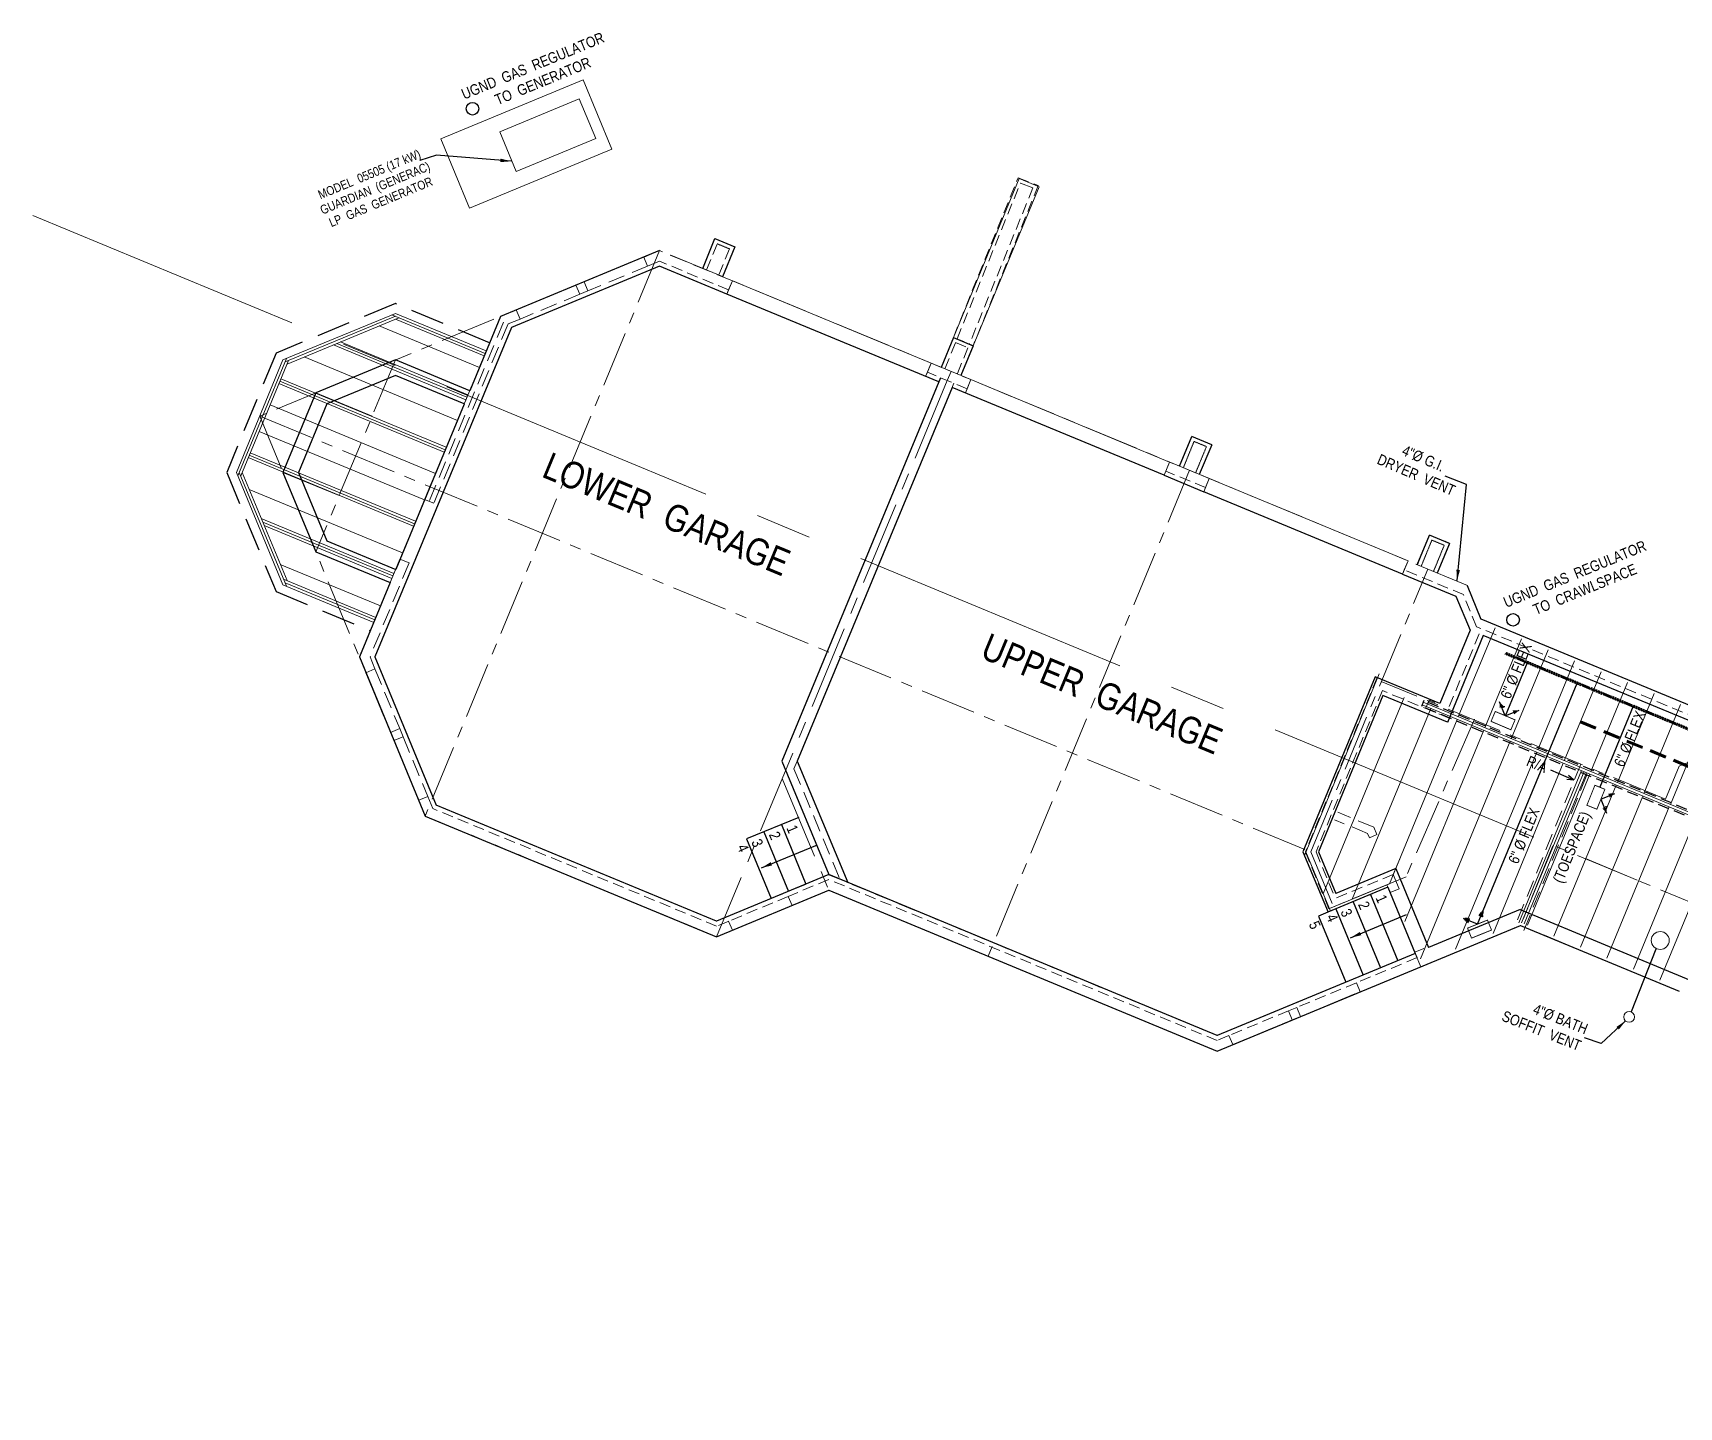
# Model space of a CAD drawing. Header units: inches. Extents: x 2775 to 35778, y 3242 to 10350.
# Drawn here: x 11764 to 12682, y 3657 to 4423 of the extents above; entities that cross this region are included whole.
import ezdxf

# ---------------------------------------------------------------- set-up
doc = ezdxf.new("R2010")
doc.units = ezdxf.units.IN
doc.header["$LTSCALE"] = 0.5
doc.header["$MEASUREMENT"] = 0
doc.linetypes.add('CENTER', pattern=[2, 1.25, -0.25, 0.25, -0.25])
doc.linetypes.add('HIDDEN', pattern=[0.375, 0.25, -0.125])
for name, color, linetype, lineweight in [('ELEC', 6, 'CONTINUOUS', 20), ('FL JOISTS', 7, 'CONTINUOUS', 20), ('FLOOR BEAMS', 3, 'HIDDEN', 30), ('FOUNDATION', 7, 'CONTINUOUS', 30), ('FOUNDATION TEXT', 7, 'CONTINUOUS', 9), ('GRID', 1, 'CENTER', 20), ('INT WALLS', 4, 'HIDDEN', 9), ('LAYOUT', 6, 'CONTINUOUS', 9), ('LL HVAC', 7, 'HIDDEN', 9), ('RAFTERS', 6, 'CONTINUOUS', 20), ('WALLS', 4, 'HIDDEN', 9)]:
    doc.layers.add(name, color=color, linetype=linetype, lineweight=lineweight)
for name, color, linetype in [('HVAC', 7, 'CONTINUOUS'), ('ROOF_FRAMING_PLAN', 3, 'CONTINUOUS'), ('STAIRS', 7, 'CONTINUOUS')]:
    doc.layers.add(name, color=color, linetype=linetype)
doc.styles.add('ARCHENT', font='technical.ttf', dxfattribs={"height": 6})
doc.styles.add('ARCHENTLTD', font='technical.ttf', dxfattribs={"height": 6})
doc.dimstyles.new('ARCHENT', dxfattribs={"dimtxt": 6, "dimasz": 6, "dimexe": 9, "dimexo": 3, "dimgap": 1, "dimtad": 0, "dimtoh": 1, "dimdec": 3, "dimzin": 0, "dimdsep": 46, "dimlunit": 4, "dimtxsty": 'ARCHENTLTD', "dimcen": 6, "dimaunit": 1, "dimadec": 0, "dimazin": 0, "dimtfac": 1, "dimtdec": 3, "dimtofl": 0, "dimtmove": 0, "dimatfit": 3, "dimfxl": 1, "dimfrac": 2, "dimtolj": 1, "dimtzin": 0, "dimarcsym": 0})
doc.dimstyles.new('ARCHENTLTD', dxfattribs={"dimtxt": 12, "dimasz": 6, "dimexe": 9, "dimexo": 3, "dimgap": 1, "dimtad": 0, "dimdec": 4, "dimzin": 1, "dimdsep": 46, "dimlunit": 4, "dimtxsty": 'ARCHENT', "dimcen": 6, "dimaunit": 1, "dimadec": 5, "dimazin": 0, "dimtfac": 1, "dimtdec": 4, "dimtofl": 0, "dimtmove": 0, "dimatfit": 3, "dimfxl": 1, "dimfrac": 2, "dimtolj": 1, "dimtzin": 0, "dimarcsym": 0})

msp = doc.modelspace()

# ---------------------------------------------------------------- hatches: boundary and pattern name
at = {"layer": 'HVAC', "linetype": 'HIDDEN', "ltscale": 0.75}
h = msp.add_hatch(color=1, dxfattribs=at)
h.paths.add_polyline_path([(12581.96, 4050.08), (12583.15, 4047.19), (12584.32, 4047.67)])
h.paths.add_polyline_path([(12581.98, 4046.71), (12583.15, 4047.19), (12581.96, 4050.08)])
h.paths.add_polyline_path([(12589.26, 4045.3), (12589.71, 4044.21), (12592.92, 4045.51)])
h.paths.add_polyline_path([(12589.71, 4044.21), (12590.18, 4043.08), (12592.92, 4045.51)])
h = msp.add_hatch(color=1, dxfattribs=at)
h.paths.add_polyline_path([(12641.72, 3988.15), (12640.51, 3991.04), (12641.68, 3991.53)])
h.paths.add_polyline_path([(12639.34, 3990.55), (12640.51, 3991.04), (12641.72, 3988.15)])
h.paths.add_polyline_path([(12643.48, 3996.7), (12643.03, 3997.8), (12646.22, 3999.15)])
h.paths.add_polyline_path([(12643.03, 3997.8), (12642.56, 3998.92), (12646.22, 3999.15)])
h = msp.add_hatch(color=1, dxfattribs=at)
h.paths.add_polyline_path([(12561.9, 3929.27), (12564.81, 3928.1), (12565.28, 3929.27)])
h.paths.add_polyline_path([(12564.33, 3926.92), (12564.81, 3928.1), (12561.9, 3929.27)])
h.paths.add_polyline_path([(12570.42, 3931.15), (12571.52, 3930.7), (12572.84, 3933.91)])
h.paths.add_polyline_path([(12571.52, 3930.7), (12572.65, 3930.25), (12572.84, 3933.91)])

# ---------------------------------------------------------------- linework, layer by layer
at = {"layer": 'ELEC', "color": 3, "linetype": 'Continuous', "lineweight": 9, "ltscale": 50}
for p, q in [((12070.69, 4397.13), (11991.24, 4364.22)), ((12086.77, 4358.32), (12070.69, 4397.13)), ((11991.24, 4364.22), (12007.31, 4325.41)), ((12007.31, 4325.41), (12086.77, 4358.32))]:
    msp.add_line(p, q, dxfattribs=at)
at = {"layer": 'ELEC', "color": 3, "linetype": 'Continuous', "ltscale": 50}
for p, q in [((12068.59, 4386.52), (12024.25, 4368.15)), ((12068.59, 4386.52), (12077.78, 4364.34)), ((12024.25, 4368.15), (12033.43, 4345.97)), ((12033.43, 4345.97), (12077.78, 4364.34))]:
    msp.add_line(p, q, dxfattribs=at)
at = {"layer": 'FL JOISTS', "color": 7, "linetype": 'HIDDEN', "lineweight": 30, "ltscale": 150}
for p, q in [((11965.96, 4272.24), (11899.42, 4244.68)), ((12018.54, 4250.46), (11965.96, 4272.24)), ((11899.42, 4244.68), (11871.86, 4178.14)), ((11871.86, 4178.14), (11899.42, 4111.6)), ((11899.42, 4111.6), (11951.97, 4089.83))]:
    msp.add_line(p, q, dxfattribs=at)
at = {"layer": 'FL JOISTS', "ltscale": 25}
for p, q in [((12579.42, 4091.36), (12558.94, 4041.75)), ((12594.21, 4085.26), (12573.73, 4035.64)), ((12609, 4079.15), (12588.52, 4029.53)), ((12623.78, 4073.04), (12603.31, 4023.42)), ((12638.57, 4066.94), (12618.09, 4017.31)), ((12653.36, 4060.83), (12632.88, 4011.2)), ((12528.8, 4052.58), (12483.62, 3943.1)), ((12668.15, 4054.72), (12647.67, 4005.09)), ((12543.58, 4046.47), (12499.65, 3940.02)), ((12682.94, 4048.62), (12662.45, 3998.98)), ((12697.73, 4042.51), (12677.24, 3992.87)), ((12558.37, 4040.36), (12520.51, 3948.61)), ((12573.16, 4034.25), (12529.18, 3927.66)), ((12587.95, 4028.14), (12537.84, 3906.72)), ((12602.73, 4022.03), (12557.43, 3912.25)), ((12617.52, 4015.92), (12578.31, 3920.9)), ((12627.72, 4011.75), (12592.69, 3926.86)), ((12629.11, 4011.18), (12594.28, 3926.79)), ((12630.49, 4010.6), (12595.67, 3926.22)), ((12632.31, 4009.81), (12597.5, 3925.46)), ((12647.1, 4003.7), (12612.28, 3919.34)), ((12661.88, 3997.59), (12627.07, 3913.22)), ((12676.67, 3991.48), (12641.85, 3907.1)), ((12691.46, 3985.37), (12656.64, 3900.98)), ((12706.24, 3979.26), (12671.42, 3894.87)), ((12519.7, 3946.69), (12519.13, 3948.08)), ((12538.03, 3902.34), (12534.96, 3909.75)), ((12538.03, 3902.34), (12534.96, 3909.75))]:
    msp.add_line(p, q, dxfattribs=at)
at = {"layer": 'FL JOISTS', "ltscale": 50}
for p, q in [((12514.83, 4065.77), (12473.11, 3964.5)), ((12538.74, 4048.47), (13232.52, 3761.79)), ((12539.31, 4049.86), (13233.09, 3763.18)), ((12473.92, 3966.47), (12487.64, 3933.41)), ((12520.49, 3948.65), (12487.06, 3934.8))]:
    msp.add_line(p, q, dxfattribs=at)
at = {"layer": 'FLOOR BEAMS', "ltscale": 50}
for p, q in [((12539.7, 4050.79), (12538.35, 4047.54)), ((12721.15, 3975.81), (12539.7, 4050.79)), ((12719.8, 3972.56), (12538.35, 4047.54))]:
    msp.add_line(p, q, dxfattribs=at)
at = {"layer": 'FOUNDATION', "lineweight": 20, "ltscale": 50}
for p, q in [((12314.02, 4341.99), (12277.26, 4253.3)), ((12264.85, 4239.04), (12154, 4284.99)), ((12397.88, 4183.9), (12287.02, 4229.85)), ((12530.9, 4128.76), (12420.05, 4174.71))]:
    msp.add_line(p, q, dxfattribs=at)
at = {"layer": 'FOUNDATION', "lineweight": 20, "ltscale": 75}
for p, q in [((12325.11, 4337.42), (12288.36, 4248.74)), ((12264.85, 4239.04), (12261.79, 4231.65)), ((12262.74, 4233.96), (12261.79, 4231.65)), ((12261.79, 4231.65), (12269.18, 4228.58)), ((12283.96, 4222.46), (12276.57, 4225.52)), ((12287.02, 4229.85), (12283.96, 4222.46)), ((12284.92, 4224.77), (12283.96, 4222.46)), ((12397.88, 4183.9), (12394.81, 4176.51)), ((12395.77, 4178.82), (12394.81, 4176.51)), ((12394.81, 4176.51), (12416.99, 4167.32)), ((12420.05, 4174.71), (12416.99, 4167.32)), ((12417.94, 4169.63), (12416.99, 4167.32)), ((12530.9, 4128.76), (12527.84, 4121.37)), ((12528.8, 4123.68), (12527.84, 4121.37)), ((12175.65, 3940.37), (12145.2, 3927.7))]:
    msp.add_line(p, q, dxfattribs=at)
at = {"layer": 'FOUNDATION', "lineweight": 20, "ltscale": 1.5}
for p, q in [((12314, 4341.95), (12325.1, 4337.39)), ((12314.63, 4339.49), (12321.62, 4336.83))]:
    msp.add_line(p, q, dxfattribs=at)
at = {"layer": 'FOUNDATION', "ltscale": 1.5}
for p, q in [((12137.48, 4291.82), (12144.26, 4308.49)), ((12144.26, 4308.49), (12155.35, 4303.93)), ((12155.33, 4303.87), (12148.5, 4287.25)), ((12277.26, 4253.3), (12288.36, 4248.74)), ((12403.38, 4181.51), (12410.28, 4198.16)), ((12421.36, 4193.54), (12414.47, 4176.91)), ((12536.05, 4126.46), (12542.83, 4143.14)), ((12553.97, 4138.52), (12547.13, 4121.87))]:
    msp.add_line(p, q, dxfattribs=at)
at = {"layer": 'FOUNDATION', "ltscale": 75}
for p, q in [((12113.35, 4301.83), (12024.62, 4265.11)), ((12113.35, 4293.18), (12030.75, 4258.99)), ((12150.93, 4277.6), (12113.35, 4293.18)), ((12269.18, 4228.58), (12150.93, 4277.6)), ((12024.62, 4265.11), (12007.44, 4223.66)), ((12030.75, 4258.99), (11954.54, 4075.14)), ((12288.36, 4248.74), (12281.46, 4232.09)), ((12276.57, 4225.52), (12190.14, 4017)), ((12394.81, 4176.51), (12276.57, 4225.52)), ((12004.31, 4216.11), (11966.14, 4124.01)), ((12394.81, 4176.51), (12416.99, 4167.32)), ((12527.84, 4121.37), (12416.99, 4167.32)), ((11963.07, 4116.62), (11945.88, 4075.15)), ((12527.84, 4121.37), (12557.65, 4109.01)), ((12563.86, 4114.93), (12571.6, 4096.22)), ((12557.65, 4109.01), (12565.48, 4090.09)), ((12788.8, 4006.53), (12571.62, 4096.21)), ((12788.8, 3997.87), (12572.86, 4087.04)), ((11945.88, 4075.15), (11982.6, 3986.43)), ((11954.54, 4075.14), (11988.72, 3992.56)), ((12548.62, 4049.16), (12512.53, 4064.12)), ((12552.94, 4038.7), (12516.87, 4053.66)), ((12181.48, 4017), (12207.75, 3953.73)), ((12190.14, 4017), (12218.29, 3949.36)), ((11982.6, 3986.43), (12145.2, 3919.04)), ((12145.2, 3927.7), (11988.72, 3992.56)), ((12207.75, 3953.73), (12175.65, 3940.37)), ((12424.34, 3863.95), (12207.75, 3953.73)), ((12145.2, 3919.04), (12207.76, 3945.07)), ((12175.65, 3940.37), (12145.2, 3927.7)), ((12207.76, 3945.07), (12424.33, 3855.3)), ((12593.37, 3934.21), (12542.24, 3913.04)), ((12593.37, 3934.21), (12688.26, 3894.86)), ((12424.33, 3855.3), (12593.71, 3925.4)), ((12593.71, 3925.4), (12682.11, 3888.82)), ((12534.97, 3909.75), (12424.34, 3863.95))]:
    msp.add_line(p, q, dxfattribs=at)
at = {"layer": 'FOUNDATION', "linetype": 'Continuous', "lineweight": 9, "ltscale": 75}
for p, q in [((12113.35, 4293.18), (12030.75, 4258.99)), ((12150.93, 4277.6), (12113.35, 4293.18)), ((12030.75, 4258.99), (11954.54, 4075.14)), ((11954.54, 4075.14), (11988.72, 3992.56)), ((12145.2, 3927.7), (11988.72, 3992.56))]:
    msp.add_line(p, q, dxfattribs=at)
at = {"layer": 'FOUNDATION', "lineweight": 9, "ltscale": 75}
for p in [(12154, 4284.99), (12151.89, 4279.91)]:
    msp.add_line(p, (12150.93, 4277.6), dxfattribs=at)
at = {"layer": 'FOUNDATION', "linetype": 'HIDDEN', "lineweight": 9, "ltscale": 75}
for p, q in [((12261.79, 4231.65), (12150.93, 4277.6)), ((12277.52, 4227.83), (12188.34, 4012.68)), ((12394.81, 4176.51), (12283.96, 4222.46)), ((12527.84, 4121.37), (12416.99, 4167.32)), ((12188.34, 4012.68), (12213.94, 3951.16)), ((12207.75, 3953.73), (12175.65, 3940.37)), ((12424.34, 3863.95), (12207.75, 3953.73)), ((12534.97, 3909.75), (12424.34, 3863.95))]:
    msp.add_line(p, q, dxfattribs=at)
at = {"layer": 'FOUNDATION', "ltscale": 50}
for p, q in [((12277.26, 4253.3), (12270.37, 4236.69)), ((12270.13, 4230.89), (12181.48, 4017)), ((12269.18, 4228.58), (12181.48, 4017)), ((12421.36, 4193.54), (12410.27, 4198.13)), ((12553.97, 4138.52), (12542.83, 4143.14)), ((12565.49, 4090.11), (12548.64, 4049.15)), ((12572.86, 4087.04), (12552.97, 4038.69)), ((12512.52, 4064.12), (12472.3, 3966.46)), ((12516.87, 4053.66), (12480.96, 3966.48)), ((12472.3, 3966.46), (12486.26, 3932.84)), ((12480.96, 3966.48), (12490.58, 3943.29)), ((12524.01, 3957.14), (12490.58, 3943.29)), ((12519.7, 3946.69), (12486.25, 3932.84))]:
    msp.add_line(p, q, dxfattribs=at)
at = {"layer": 'FOUNDATION', "ltscale": 25}
for p, q in [((11965.96, 4240.85), (11921.62, 4222.49)), ((11965.96, 4240.85), (11921.62, 4222.49)), ((12007.45, 4223.67), (11965.96, 4240.85)), ((12007.45, 4223.67), (11965.96, 4240.85)), ((11965.96, 4232.2), (11927.74, 4216.36)), ((11965.96, 4232.2), (11927.74, 4216.36)), ((12004.38, 4216.28), (11965.96, 4232.2)), ((12004.38, 4216.28), (11965.96, 4232.2)), ((11921.62, 4222.49), (11903.25, 4178.14)), ((11921.62, 4222.49), (11903.25, 4178.14)), ((11927.74, 4216.36), (11911.91, 4178.14)), ((11927.74, 4216.36), (11911.91, 4178.14)), ((11903.25, 4178.14), (11921.62, 4133.79)), ((11903.25, 4178.14), (11921.62, 4133.79)), ((11911.91, 4178.14), (11927.74, 4139.92)), ((11911.91, 4178.14), (11927.74, 4139.92)), ((11921.62, 4133.79), (11963.07, 4116.62)), ((11921.62, 4133.79), (11963.07, 4116.62)), ((11927.74, 4139.92), (11966.14, 4124.01)), ((11927.74, 4139.92), (11966.14, 4124.01)), ((12524.01, 3957.14), (12542.24, 3913.04)), ((12519.7, 3946.69), (12534.97, 3909.75)), ((12519.7, 3946.69), (12534.97, 3909.75))]:
    msp.add_line(p, q, dxfattribs=at)
at = {"layer": 'FOUNDATION', "linetype": 'Continuous', "lineweight": 20, "ltscale": 50}
for q in [(12540.71, 4046.38), (12545.86, 4049.68)]:
    msp.add_line((12542.62, 4051.01), q, dxfattribs=at)
at = {"layer": 'GRID', "ltscale": 50}
for p, q in [((12113.35, 4301.84), (11890.27, 4209.5)), ((12564.16, 4114.97), (12113.35, 4301.84)), ((12298.11, 4225.25), (12287.02, 4229.85)), ((12309.19, 4220.66), (12298.11, 4225.25)), ((11890.27, 4209.5), (11982.6, 3986.43)), ((11890.27, 4209.5), (12476.6, 3966.46)), ((12476.6, 3966.46), (12541.97, 4124.17)), ((12674.48, 3995.89), (12515.99, 4061.49)), ((12682.1, 4014.26), (12674.48, 3995.89)), ((12145.2, 3919.04), (11982.6, 3986.43)), ((12611.76, 3969.88), (12593.71, 3925.4)), ((12700.54, 3933.33), (12611.84, 3970.06)), ((12476.59, 3966.46), (12489.95, 3934.37)), ((12529.79, 3952.5), (12488.75, 3935.5)), ((12207.76, 3945.07), (12145.2, 3919.03)), ((12424.33, 3855.3), (12207.76, 3945.07)), ((12593.71, 3925.41), (12424.33, 3855.3)), ((12682.11, 3888.82), (12593.71, 3925.4))]:
    msp.add_line(p, q, dxfattribs=at)
at = {"layer": 'GRID', "linetype": 'CENTER', "lineweight": 20, "ltscale": 50}
for p, q in [((12113.35, 4301.84), (11982.61, 3986.43)), ((12024.68, 4265.13), (11945.9, 4075.09)), ((11965.99, 4240.84), (11921.61, 4133.78)), ((12275.94, 4234.44), (12273.83, 4229.36)), ((11921.63, 4222.48), (11903.25, 4178.14)), ((12408.96, 4179.3), (12296.61, 3908.24)), ((12567.91, 4040.44), (12529.79, 3952.5))]:
    msp.add_line(p, q, dxfattribs=at)
at = {"layer": 'GRID', "ltscale": 75}
for p, q in [((12273.83, 4229.36), (12145.2, 3919.04)), ((11921.63, 4222.48), (11952.99, 4209.48)), ((11903.25, 4178.14), (11934.61, 4165.14)), ((12181.82, 4007.39), (12207.76, 3945.07))]:
    msp.add_line(p, q, dxfattribs=at)
at = {"layer": 'GRID', "ltscale": 25}
msp.add_line((12682.1, 4014.26), (12719.07, 4029.56), dxfattribs=at)
at = {"layer": 'HVAC', "color": 1, "linetype": 'HIDDEN', "lineweight": 70, "ltscale": 2.5}
msp.add_line((12585.21, 4077.2, -8), (13223.66, 3813, -8), dxfattribs=at)
at = {"layer": 'HVAC', "color": 1, "linetype": 'Continuous', "lineweight": 30, "ltscale": 0.75}
for p, q in [((12585.27, 4042.32, 42084.63), (12597.57, 4072.08, 35094.85)), ((12569.66, 3926.14, 44597.75), (12625.23, 4060.57, 13021.07)), ((12656.58, 4047.64, 99799.11), (12637.94, 4002.47, 89191.05))]:
    msp.add_line(p, q, dxfattribs=at)
at = {"layer": 'HVAC', "color": 1, "linetype": 'Continuous', "ltscale": 0.75}
for p, q in [((12585.08, 4042.41, 89187.05), (12581.89, 4050.14, 89187.05)), ((12585.08, 4042.41, 89187.05), (12592.86, 4045.56, 89187.05)), ((12638.48, 3995.79, 89191.02), (12646.21, 3999.07, 89191.02)), ((12638.48, 3995.79, 89191.02), (12641.71, 3988.07, 89191.02)), ((12569.66, 3926.15, 44597.53), (12561.9, 3929.27, 44597.53))]:
    msp.add_line(p, q, dxfattribs=at)
at = {"layer": 'HVAC', "color": 1, "linetype": 'HIDDEN', "ltscale": 0.75}
for p, q in [((12582.58, 4046.64, 89187.05), (12584.92, 4047.6, 89187.05)), ((12639.72, 3991.03, 89191.02), (12642.05, 3992.01, 89191.02)), ((12572.84, 3933.91, 44589.53), (12570.42, 3931.15, 44589.53)), ((12570.42, 3931.15, 44597.53), (12572.65, 3930.25, 44597.53)), ((12572.65, 3930.25, 44589.53), (12572.84, 3933.91, 44589.53)), ((12565.28, 3929.27, 44597.53), (12561.9, 3929.27, 44597.53)), ((12561.9, 3929.27, 44597.53), (12564.33, 3926.92, 44597.53)), ((12564.33, 3926.92, 44597.53), (12565.28, 3929.27, 44597.53))]:
    msp.add_line(p, q, dxfattribs=at)
at = {"layer": 'HVAC', "color": 5, "linetype": 'HIDDEN', "lineweight": 70, "ltscale": 75}
msp.add_line((12627.05, 4039.02), (13203.32, 3800.8), dxfattribs=at)
at = {"layer": 'HVAC', "color": 6, "lineweight": 30, "ltscale": 50}
msp.add_line((12669.17, 3912.15), (12655.38, 3877.15), dxfattribs=at)
at = {"layer": 'HVAC', "color": 1, "linetype": 'Continuous', "ltscale": 0.75, "const_width": 0.5}
for points, elevation in [([(12577.22, 4039.23), (12579.56, 4044.75), (12590.61, 4040.06), (12588.26, 4034.54), (12577.22, 4039.23)], 89187.05), ([(12630.68, 3992.46), (12636.25, 3990.22), (12640.72, 4001.35), (12635.15, 4003.59), (12630.68, 3992.46)], 89191.02), ([(12566.34, 3918.33), (12564.1, 3923.9), (12575.22, 3928.39), (12577.47, 3922.83), (12566.34, 3918.33)], 44597.53)]:
    msp.add_lwpolyline(points, dxfattribs=dict(at, elevation=elevation))
at = {"layer": 'HVAC', "color": 6, "lineweight": 30, "ltscale": 50}
for centre in [(12008.99, 4380.96), (12589.49, 4095.87)]:
    msp.add_circle(centre, 3.52, dxfattribs=at)
at = {"layer": 'HVAC', "color": 6, "linetype": 'Continuous', "lineweight": 9, "ltscale": 175}
for centre, radius in [((12671.59, 3917.02, -2), 5), ((12654.23, 3874.38), 3)]:
    msp.add_circle(centre, radius, dxfattribs=at)
at = {"layer": 'INT WALLS', "ltscale": 50}
for p, q in [((12570.57, 4088.01), (12553.73, 4047.05)), ((12787.96, 4001.26), (12569.12, 4092.05)), ((12513.52, 3976.06), (12509.36, 3974.34))]:
    msp.add_line(p, q, dxfattribs=at)
at = {"layer": 'INT WALLS', "color": 4, "ltscale": 50}
msp.add_line((12553.92, 4041), (12516.63, 4056.36), dxfattribs=at)
at = {"layer": 'INT WALLS', "ltscale": 75}
for p, q in [((12511.8, 3980.22), (12491.66, 3988.52)), ((12508.35, 3976.77), (12489.94, 3984.36)), ((12522.68, 3953.88), (12527.28, 3964.97)), ((12543.12, 3904.44), (12590.07, 3923.9)), ((12590.07, 3923.9), (12590.1, 3923.88))]:
    msp.add_line(p, q, dxfattribs=at)
at = {"layer": 'INT WALLS', "linetype": 'Continuous', "ltscale": 25}
for p, q in [((12508.35, 3976.77), (12509.36, 3974.34)), ((12511.8, 3980.22), (12513.52, 3976.06))]:
    msp.add_line(p, q, dxfattribs=at)
at = {"layer": 'LAYOUT', "color": 6, "linetype": 'CENTER', "lineweight": 5, "ltscale": 250}
msp.add_line((11763.77, 4321.41), (13368.57, 3656.75), dxfattribs=at)
at = {"layer": 'RAFTERS', "color": 7, "ltscale": 25}
for p, q in [((11965.96, 4266.83), (11903.25, 4240.85)), ((11965.96, 4265.21), (11904.4, 4239.71)), ((11967.92, 4264.4), (11905.54, 4238.56)), ((12016.06, 4244.46), (11964, 4266.02)), ((12016.63, 4245.84), (11965.96, 4266.83)), ((12015.48, 4243.07), (11965.96, 4263.58)), ((11903.25, 4240.85), (11877.27, 4178.14)), ((11905.21, 4241.67), (11878.08, 4176.18)), ((11906.36, 4240.52), (11879.71, 4176.18)), ((11877.27, 4178.14), (11903.25, 4115.42)), ((11878.89, 4178.14), (11905.21, 4114.61)), ((11880.52, 4178.14), (11905.54, 4117.72)), ((11903.25, 4115.42), (11953.89, 4094.45)), ((11903.58, 4118.53), (11955.04, 4097.22)), ((11904.4, 4116.57), (11954.46, 4095.83))]:
    msp.add_line(p, q, dxfattribs=at)
at = {"layer": 'RAFTERS', "color": 7, "ltscale": 50}
for p, q in [((11956.89, 4259.82), (12012.82, 4236.64)), ((11931.37, 4249.25), (12005.3, 4218.61)), ((11933.33, 4250.07), (12005.88, 4219.99)), ((11935.28, 4250.88), (12006.45, 4221.38)), ((11915.09, 4242.51), (12000.57, 4207.08)), ((11901.01, 4227.6), (11993.23, 4189.38)), ((11901.59, 4228.99), (11993.81, 4190.76)), ((11902.16, 4230.37), (11994.38, 4192.15)), ((11896.09, 4215.74), (11988.31, 4177.52)), ((11889.97, 4200.96), (11982.19, 4162.74)), ((11884.48, 4187.71), (11976.7, 4149.49)), ((11885.05, 4189.1), (11977.27, 4150.87)), ((11883.91, 4186.33), (11976.12, 4148.1)), ((11884.47, 4168.6), (11969.93, 4133.18)), ((11891.19, 4152.37), (11965.14, 4121.72)), ((11892, 4150.41), (11964.56, 4120.33)), ((11892.82, 4148.45), (11963.99, 4118.95)), ((11901.79, 4126.78), (11957.68, 4103.62))]:
    msp.add_line(p, q, dxfattribs=at)
at = {"layer": 'STAIRS', "color": 7, "linetype": 'Continuous', "ltscale": 50}
for p, q in [((12191.01, 3985.63), (12161.89, 3973.66)), ((12486.25, 3932.85), (12480.86, 3930.63))]:
    msp.add_line(p, q, dxfattribs=at)
at = {"layer": 'STAIRS', "color": 7, "linetype": 'Continuous', "ltscale": 25}
for p, q in [((12171.59, 3977.67), (12185.34, 3944.4)), ((12181.3, 3981.68), (12195.04, 3948.44)), ((12161.89, 3973.66), (12175.65, 3940.37)), ((12509.98, 3942.66), (12525.24, 3905.72)), ((12480.86, 3930.63), (12496.13, 3893.67)), ((12490.57, 3934.63), (12505.84, 3897.69)), ((12500.27, 3938.65), (12515.54, 3901.71))]:
    msp.add_line(p, q, dxfattribs=at)
at = {"layer": 'STAIRS', "color": 7, "lineweight": 20, "ltscale": 75}
msp.add_line((12520.94, 3943.69), (12534.71, 3910.43), dxfattribs=at)
at = {"layer": 'WALLS', "ltscale": 50}
for p, q in [((12277.25, 4253.44), (12313.37, 4342.37)), ((12279.33, 4252.58), (12314.63, 4339.49)), ((12321.62, 4336.83), (12286.21, 4249.75)), ((12324.63, 4338.09), (12288.35, 4248.87)), ((12313.37, 4342.37), (12324.63, 4338.09)), ((12137.43, 4291.85), (12144.22, 4308.58)), ((12144.22, 4308.58), (12155.32, 4304.01)), ((12139.51, 4291.01), (12145.46, 4305.64)), ((12152.39, 4302.79), (12146.36, 4288.14)), ((12155.32, 4304.01), (12148.46, 4287.31)), ((12270.46, 4236.71), (12277.25, 4253.44)), ((12277.25, 4253.44), (12288.35, 4248.87)), ((12272.54, 4235.87), (12278.48, 4250.5)), ((12278.48, 4250.5), (12285.41, 4247.65)), ((12285.36, 4247.67), (12279.39, 4233)), ((12288.35, 4248.87), (12281.48, 4232.17)), ((12264.85, 4239.04), (12287.02, 4229.85)), ((12397.88, 4183.9), (12420.05, 4174.71)), ((12536.15, 4126.53), (12542.94, 4143.26)), ((12542.94, 4143.26), (12554.04, 4138.69)), ((12554.04, 4138.69), (12547.18, 4121.99))]:
    msp.add_line(p, q, dxfattribs=at)
at = {"layer": 'WALLS', "color": 4, "lineweight": 20, "ltscale": 75}
for p, q in [((12104.56, 4298.2), (12071.3, 4284.43)), ((12106.66, 4293.12), (12073.4, 4279.35)), ((12066.68, 4282.52), (12033.41, 4268.75)), ((12068.78, 4277.44), (12035.52, 4263.67)), ((11954.6, 4068.46), (11968.37, 4035.2)), ((11949.52, 4066.36), (11963.28, 4033.1)), ((11965.2, 4028.48), (11978.97, 3995.21)), ((11970.28, 4030.58), (11984.05, 3997.32)), ((12154.02, 3922.7), (12187.25, 3936.53)), ((12470.96, 3874.59), (12504.22, 3888.35)), ((12433.07, 3858.91), (12466.34, 3872.67))]:
    msp.add_line(p, q, dxfattribs=at)
at = {"layer": 'WALLS', "color": 4, "ltscale": 75}
for p, q in [((12113.35, 4301.83), (12104.56, 4298.2)), ((12104.56, 4298.2), (12106.66, 4293.12)), ((12154, 4284.99), (12113.35, 4301.83)), ((12113.35, 4295.88), (12106.66, 4293.12)), ((12071.3, 4284.43), (12066.68, 4282.52)), ((12066.68, 4282.52), (12068.78, 4277.44)), ((12071.3, 4284.43), (12073.4, 4279.35)), ((12154, 4284.99), (12151.89, 4279.91)), ((12073.4, 4279.35), (12068.78, 4277.44)), ((12024.62, 4265.11), (11982.3, 4163)), ((12026.29, 4261.95), (11984.84, 4161.95)), ((12033.41, 4268.75), (12024.62, 4265.11)), ((12035.52, 4263.67), (12028.83, 4260.9)), ((12033.41, 4268.75), (12035.52, 4263.67)), ((12028.83, 4260.9), (11987.38, 4160.9)), ((12028.83, 4260.9), (11987.38, 4160.9)), ((12264.85, 4239.04), (12262.74, 4233.96)), ((12287.02, 4229.85), (12284.92, 4224.77)), ((12397.88, 4183.9), (12395.77, 4178.82)), ((12420.05, 4174.71), (12417.94, 4169.63)), ((11968.51, 4129.74), (11945.88, 4075.15)), ((11973.59, 4127.64), (11951.83, 4075.15)), ((11973.59, 4127.64), (11951.83, 4075.15)), ((12530.9, 4128.76), (12528.8, 4123.68)), ((11945.88, 4075.15), (11949.52, 4066.36)), ((11949.52, 4066.36), (11954.6, 4068.46)), ((11951.83, 4075.15), (11954.6, 4068.46)), ((11963.28, 4033.1), (11968.37, 4035.2)), ((11963.28, 4033.1), (11965.2, 4028.48)), ((11968.37, 4035.2), (11970.28, 4030.58)), ((11965.2, 4028.48), (11970.28, 4030.58)), ((12627.25, 4015.44), (12590.1, 3923.88)), ((12630.72, 4009.37), (12595.18, 3921.78)), ((11978.97, 3995.21), (11984.05, 3997.32)), ((11978.97, 3995.21), (11982.6, 3986.43)), ((11984.05, 3997.32), (11986.81, 3990.64)), ((11982.6, 3986.43), (12145.2, 3919.04)), ((12187.26, 3936.52), (12185.15, 3941.6)), ((12187.25, 3936.53), (12207.76, 3945.07)), ((12207.76, 3945.07), (12424.33, 3855.3)), ((12520.95, 3943.71), (12526.02, 3945.8)), ((12145.2, 3919.04), (12154.02, 3922.7)), ((12154.01, 3922.73), (12151.9, 3927.81)), ((12534.68, 3910.43), (12539.77, 3912.53)), ((12534.68, 3910.43), (12535.92, 3907.44)), ((12504.22, 3888.35), (12538.03, 3902.34)), ((12504.22, 3888.36), (12502.11, 3893.44)), ((12466.33, 3872.68), (12464.23, 3877.76)), ((12470.95, 3874.59), (12468.85, 3879.67)), ((12466.34, 3872.67), (12470.96, 3874.59)), ((12424.33, 3855.3), (12433.07, 3858.91)), ((12433.07, 3858.91), (12430.97, 3863.99))]:
    msp.add_line(p, q, dxfattribs=at)
at = {"layer": 'WALLS', "color": 4, "ltscale": 1.5}
for p, q in [((12145.46, 4305.64), (12152.39, 4302.79)), ((12405.57, 4180.73), (12411.51, 4195.36)), ((12411.51, 4195.36), (12418.44, 4192.51)), ((12418.44, 4192.51), (12412.42, 4177.86)), ((12538.23, 4125.69), (12544.18, 4140.32)), ((12544.18, 4140.32), (12551.11, 4137.47)), ((12551.11, 4137.47), (12545.08, 4122.82))]:
    msp.add_line(p, q, dxfattribs=at)
at = {"layer": 'WALLS', "color": 4, "ltscale": 50}
for p, q in [((12151.89, 4279.91), (12113.34, 4295.89)), ((12284.92, 4224.77), (12262.74, 4233.96)), ((12417.94, 4169.63), (12395.77, 4178.82)), ((11982.26, 4163.02), (11987.38, 4160.9)), ((11968.49, 4129.75), (11973.59, 4127.64)), ((12561.83, 4109.99), (12528.8, 4123.68)), ((12569.12, 4092.05), (12561.75, 4109.85)), ((12513.68, 4063.64), (12473.62, 3966.39)), ((12516.67, 4056.45), (12479.57, 3966.4)), ((12145.2, 3924.99), (11986.81, 3990.64)), ((12473.62, 3966.39), (12487.35, 3933.3)), ((12479.57, 3966.4), (12490.33, 3940.49)), ((12207.76, 3951.02), (12185.15, 3941.61)), ((12424.34, 3861.25), (12207.76, 3951.02)), ((12522.68, 3953.88), (12490.33, 3940.49)), ((12519.7, 3946.69), (12487.35, 3933.3)), ((12151.91, 3927.78), (12145.2, 3924.99)), ((12535.92, 3907.44), (12502.11, 3893.44)), ((12468.85, 3879.67), (12464.23, 3877.76)), ((12430.97, 3863.99), (12424.34, 3861.25))]:
    msp.add_line(p, q, dxfattribs=at)
at = {"layer": 'WALLS', "color": 5, "linetype": 'Continuous', "lineweight": 30, "ltscale": 50}
for p, q in [((12623.39, 4006.46), (12610.53, 4012)), ((12623.39, 4006.46), (12619.58, 4006.83)), ((12623.27, 4006.6), (12620.39, 4009.11))]:
    msp.add_line(p, q, dxfattribs=at)
at = {"layer": 'WALLS', "color": 4, "linetype": 'Continuous', "ltscale": 25}
msp.add_line((12522.68, 3953.88), (12526.02, 3945.8), dxfattribs=at)
at = {"layer": 'WALLS', "color": 4, "lineweight": 20, "ltscale": 50}
for p, q in [((12185.15, 3941.61), (12151.91, 3927.78)), ((12502.11, 3893.44), (12468.85, 3879.67)), ((12464.23, 3877.76), (12430.97, 3863.99))]:
    msp.add_line(p, q, dxfattribs=at)
at = {"layer": 'WALLS', "color": 4, "ltscale": 25}
msp.add_line((12519.7, 3946.69), (12520.94, 3943.7), dxfattribs=at)

# ---------------------------------------------------------------- texts
at = {"layer": 'ELEC', "color": 3, "linetype": 'Continuous', "ltscale": 0.375, "insert": (11954.64, 4336.66), "char_height": 5, "attachment_point": 5, "rotation": 22.5, "style": 'ARCHENT'}
msp.add_mtext('MODEL  05505 (17 kW)\\PGUARDIAN  (GENERAC)\\PLP  GAS  GENERATOR', dxfattribs=at)
at = {"layer": 'FOUNDATION TEXT', "ltscale": 50, "char_height": 15, "attachment_point": 5, "rotation": 337.5, "style": 'ARCHENT'}
for s, insert in [('LOWER  GARAGE', (12117.25, 4154.76)), ('UPPER  GARAGE', (12360.16, 4054.57))]:
    msp.add_mtext(s, dxfattribs=dict(at, insert=insert))
at = {"layer": 'HVAC', "color": 6, "linetype": 'Continuous', "lineweight": 30, "ltscale": 1.5, "char_height": 6, "style": 'ARCHENTLTD'}
for s, insert, attachment_point, rotation in [('UGND  GAS  REGULATOR\\P  TO  GENERATOR\\P{\\H1.999x;  }', (12047.58, 4392.88), 5, 22.32556), ('UGND  GAS  REGULATOR\\P  TO  CRAWLSPACE\\P{\\H1.999x;  }', (12628.91, 4109.38), 5, 22.32556), ('4"%%c BATH\\PSOFFIT  VENT\\P{\\H1.999x;  }', (12631.87, 3870.13), 3, 338.26664)]:
    msp.add_mtext(s, dxfattribs=dict(at, insert=insert, attachment_point=attachment_point, rotation=rotation))
at = {"layer": 'HVAC', "color": 6, "linetype": 'HIDDEN', "lineweight": 30, "ltscale": 1.25, "insert": (12534.05, 4173.32), "char_height": 6, "attachment_point": 5, "rotation": 336.80356, "style": 'ARCHENTLTD'}
msp.add_mtext('4"%%c G.I.\\PDRYER  VENT\\P{\\H2.25x;  }', dxfattribs=at)
at = {"layer": 'HVAC', "color": 1, "linetype": 'Continuous', "lineweight": 30, "ltscale": 1.5, "insert": (12641.41, 3961.23), "char_height": 6, "attachment_point": 8, "rotation": 67.90583, "style": 'ARCHENTLTD'}
msp.add_mtext('(TOESPACE) \\P{\\H1.999x;  }', dxfattribs=at)
at = {"layer": 'LL HVAC', "color": 1, "linetype": 'Continuous', "lineweight": 9, "char_height": 6, "attachment_point": 3, "rotation": 67.71917, "style": 'ARCHENTLTD'}
for insert in [(12594.61, 4083.74), (12657.95, 4045.75), (12598.94, 3991.7)]:
    msp.add_mtext('6" %%C FLEX \\P\\P  ', dxfattribs=dict(at, insert=insert))
at = {"layer": 'LL HVAC', "color": 5, "linetype": 'Continuous', "lineweight": 30, "ltscale": 1.5, "insert": (12598.71, 4020.26, 44597.53), "char_height": 6, "attachment_point": 1, "rotation": 337.62668, "style": 'ARCHENTLTD'}
msp.add_mtext('R/A \\P{\\H1.999x;  }', dxfattribs=at)
at = {"layer": 'ROOF_FRAMING_PLAN', "color": 7, "lineweight": 20, "ltscale": 150, "char_height": 6, "width": 14.1875, "attachment_point": 1, "rotation": 293.60908, "style": 'ARCHENTLTD'}
for s, insert in [('2', (12179.7, 3978.49)), ('1', (12189.5, 3982.14)), ('4', (12161.94, 3971.52)), ('3', (12169.91, 3974.34)), ('1', (12518.17, 3943.2)), ('4', (12490.61, 3932.58)), ('3', (12498.58, 3935.4)), ('2', (12508.38, 3939.55)), ('5', (12480.91, 3928.57))]:
    msp.add_mtext(s, dxfattribs=dict(at, insert=insert))

# ---------------------------------------------------------------- leaders
at = {"layer": 'ELEC', "color": 3, "linetype": 'Continuous', "lineweight": 20, "ltscale": 50}
msp.add_leader([(12030.54, 4351.66), (11989, 4355.01), (11979.62, 4352)], dimstyle='ARCHENTLTD', override={"dimgap": 1, "dimtad": 0}, dxfattribs=at)
at = {"layer": 'HVAC', "color": 6, "linetype": 'Continuous', "lineweight": 9}
msp.add_leader([(12558.28, 4117.75, 44589.53), (12563.46, 4171.32, 44589.53), (12551.65, 4175.96, 44589.53)], dimstyle='ARCHENT', override={"dimgap": 1, "dimtad": 0}, dxfattribs=at)
at = {"layer": 'HVAC', "color": 6, "linetype": 'Continuous', "lineweight": 5}
msp.add_leader([(12652.25, 3872.13, 89201.55), (12638.63, 3859.58, 89201.55), (12629.36, 3862.8, 89201.55)], dimstyle='ARCHENTLTD', override={"dimgap": 3, "dimtad": 0}, dxfattribs=at)
at = {"layer": 'ROOF_FRAMING_PLAN', "color": 7, "lineweight": 20, "ltscale": 150}
for points in [[(12170.19, 3957.5), (12201.46, 3970.42)], [(12498.87, 3918.56), (12530.13, 3931.48)]]:
    msp.add_leader(points, dimstyle='ARCHENTLTD', override={"dimgap": 1, "dimtad": 0}, dxfattribs=at)

doc.saveas('drawing.dxf')
